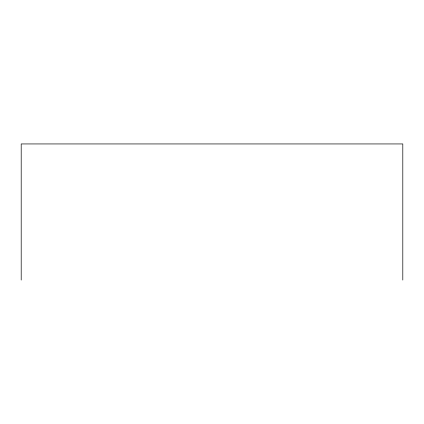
<?xml version="1.0" encoding="UTF-8"?>
<svg xmlns="http://www.w3.org/2000/svg" width="424" height="424" viewBox="0 0 424 424"><rect width="100%" height="100%" fill="white"/><g stroke="black" fill="none" stroke-linecap="round" stroke-linejoin="round"><path stroke-width="0.64" d="M402.8 280.057L402.8 143.943L21.2 143.943L21.2 280.057"/></g></svg>
